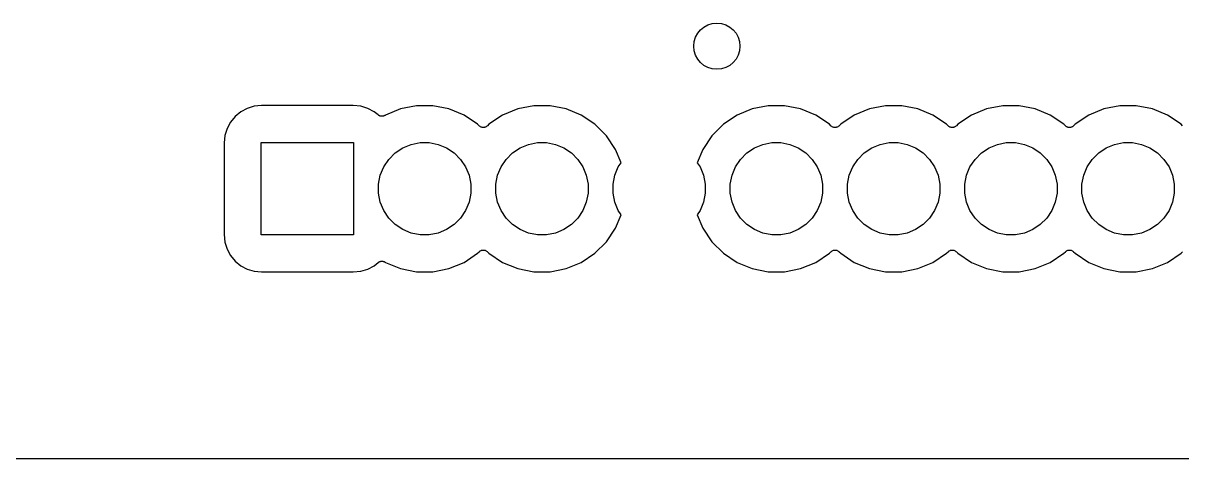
# Model space of a CAD drawing. Extents: x 3.33 to 7.3, y -2.56 to 0.24.
# Drawn here: x 5.327 to 6.316, y -2.56 to -2.189 of the extents above; entities that cross this region are included whole.
import ezdxf

# ---------------------------------------------------------------- set-up
doc = ezdxf.new("R2010")
doc.units = 0
doc.header["$MEASUREMENT"] = 0
doc.layers.add('BLACK', color=7, linetype='CONTINUOUS')

msp = doc.modelspace()

# ---------------------------------------------------------------- linework, layer by layer
at = {"layer": 'BLACK', "linetype": 'CONTINUOUS'}
for p, q in [((5.5182, -2.26131), (5.51273, -2.26424)), ((5.52414, -2.25951), (5.5182, -2.26131)), ((5.53056, -2.25888), (5.52414, -2.25951)), ((5.60881, -2.25888), (5.53056, -2.25888)), ((5.61523, -2.25951), (5.60881, -2.25888)), ((5.62117, -2.26131), (5.61523, -2.25951)), ((5.62664, -2.26424), (5.62117, -2.26131)), ((5.64901, -2.26178), (5.63612, -2.26712)), ((5.66271, -2.25906), (5.64901, -2.26178)), ((5.67666, -2.25906), (5.66271, -2.25906)), ((5.69036, -2.26178), (5.67666, -2.25906)), ((5.70325, -2.26712), (5.69036, -2.26178)), ((5.74901, -2.26178), (5.73612, -2.26712)), ((5.76271, -2.25906), (5.74901, -2.26178)), ((5.77666, -2.25906), (5.76271, -2.25906)), ((5.79036, -2.26178), (5.77666, -2.25906)), ((5.80325, -2.26712), (5.79036, -2.26178)), ((5.94901, -2.26178), (5.93612, -2.26712)), ((5.96271, -2.25906), (5.94901, -2.26178)), ((5.97666, -2.25906), (5.96271, -2.25906)), ((5.99036, -2.26178), (5.97666, -2.25906)), ((6.00325, -2.26712), (5.99036, -2.26178)), ((6.04901, -2.26178), (6.03612, -2.26712)), ((6.06271, -2.25906), (6.04901, -2.26178)), ((6.07666, -2.25906), (6.06271, -2.25906)), ((6.09036, -2.26178), (6.07666, -2.25906)), ((6.10325, -2.26712), (6.09036, -2.26178)), ((6.14901, -2.26178), (6.13612, -2.26712)), ((6.16271, -2.25906), (6.14901, -2.26178)), ((6.17666, -2.25906), (6.16271, -2.25906)), ((6.19036, -2.26178), (6.17666, -2.25906)), ((6.20325, -2.26712), (6.19036, -2.26178)), ((6.24901, -2.26178), (6.23612, -2.26712)), ((6.26271, -2.25906), (6.24901, -2.26178)), ((6.27666, -2.25906), (6.26271, -2.25906)), ((6.29036, -2.26178), (6.27666, -2.25906)), ((6.30325, -2.26712), (6.29036, -2.26178)), ((5.504, -2.27297), (5.50108, -2.27844)), ((5.50794, -2.26817), (5.504, -2.27297)), ((5.51273, -2.26424), (5.50794, -2.26817)), ((5.62996, -2.26696), (5.62664, -2.26424)), ((5.63015, -2.26709), (5.62996, -2.26696)), ((5.63032, -2.26723), (5.63015, -2.26709)), ((5.63055, -2.26736), (5.63032, -2.26723)), ((5.63077, -2.26751), (5.63055, -2.26736)), ((5.63098, -2.26759), (5.63077, -2.26751)), ((5.63118, -2.2677), (5.63098, -2.26759)), ((5.63143, -2.26778), (5.63118, -2.2677)), ((5.63167, -2.26788), (5.63143, -2.26778)), ((5.63189, -2.26793), (5.63167, -2.26788)), ((5.63211, -2.26799), (5.63189, -2.26793)), ((5.63237, -2.26802), (5.63211, -2.26799)), ((5.63263, -2.26807), (5.63237, -2.26802)), ((5.63286, -2.26808), (5.63263, -2.26807)), ((5.63308, -2.2681), (5.63286, -2.26808)), ((5.63334, -2.26808), (5.63308, -2.2681)), ((5.63361, -2.26808), (5.63334, -2.26808)), ((5.63383, -2.26803), (5.63361, -2.26808)), ((5.63405, -2.26802), (5.63383, -2.26803)), ((5.6343, -2.26794), (5.63405, -2.26802)), ((5.63457, -2.26789), (5.6343, -2.26794)), ((5.63477, -2.26781), (5.63457, -2.26789)), ((5.63499, -2.26774), (5.63477, -2.26781)), ((5.63522, -2.26762), (5.63499, -2.26774)), ((5.63547, -2.26752), (5.63522, -2.26762)), ((5.63566, -2.2674), (5.63547, -2.26752)), ((5.63585, -2.2673), (5.63566, -2.2674)), ((5.63591, -2.26726), (5.63585, -2.2673)), ((5.63612, -2.26712), (5.63591, -2.26726)), ((5.71486, -2.27488), (5.70325, -2.26712)), ((5.73612, -2.26712), (5.72451, -2.27488)), ((5.81486, -2.27488), (5.80325, -2.26712)), ((5.93612, -2.26712), (5.92451, -2.27488)), ((6.01486, -2.27488), (6.00325, -2.26712)), ((6.03612, -2.26712), (6.02451, -2.27488)), ((6.11486, -2.27488), (6.10325, -2.26712)), ((6.13612, -2.26712), (6.12451, -2.27488)), ((6.21486, -2.27488), (6.20325, -2.26712)), ((6.23612, -2.26712), (6.22451, -2.27488)), ((6.31486, -2.27488), (6.30325, -2.26712)), ((5.50108, -2.27844), (5.49927, -2.28438)), ((5.71615, -2.27617), (5.71486, -2.27488)), ((5.71651, -2.27646), (5.71615, -2.27617)), ((5.71687, -2.27677), (5.71651, -2.27646)), ((5.71689, -2.27677), (5.71687, -2.27677)), ((5.7169, -2.27679), (5.71689, -2.27677)), ((5.71732, -2.27701), (5.7169, -2.27679)), ((5.71773, -2.27723), (5.71732, -2.27701)), ((5.71775, -2.27724), (5.71773, -2.27723)), ((5.71776, -2.27725), (5.71775, -2.27724)), ((5.71821, -2.27738), (5.71776, -2.27725)), ((5.71866, -2.27752), (5.71821, -2.27738)), ((5.71868, -2.27753), (5.71866, -2.27752)), ((5.7187, -2.27753), (5.71868, -2.27753)), ((5.71917, -2.27758), (5.7187, -2.27753)), ((5.71963, -2.27763), (5.71917, -2.27758)), ((5.71965, -2.27763), (5.71963, -2.27763)), ((5.71967, -2.27763), (5.71965, -2.27763)), ((5.72013, -2.27759), (5.71967, -2.27763)), ((5.7206, -2.27754), (5.72013, -2.27759)), ((5.72062, -2.27754), (5.7206, -2.27754)), ((5.72064, -2.27754), (5.72062, -2.27754)), ((5.72109, -2.2774), (5.72064, -2.27754)), ((5.72154, -2.27727), (5.72109, -2.2774)), ((5.72156, -2.27726), (5.72154, -2.27727)), ((5.72157, -2.27726), (5.72156, -2.27726)), ((5.72199, -2.27704), (5.72157, -2.27726)), ((5.72241, -2.27682), (5.72199, -2.27704)), ((5.72242, -2.27681), (5.72241, -2.27682)), ((5.72244, -2.2768), (5.72242, -2.27681)), ((5.7228, -2.27651), (5.72244, -2.2768)), ((5.72317, -2.27621), (5.7228, -2.27651)), ((5.72319, -2.27619), (5.72317, -2.27621)), ((5.7232, -2.27619), (5.72319, -2.27619)), ((5.72322, -2.27617), (5.7232, -2.27619)), ((5.7232, -2.27619), (5.7232, -2.27619)), ((5.72451, -2.27488), (5.72322, -2.27617)), ((5.82473, -2.28475), (5.81486, -2.27488)), ((5.92451, -2.27488), (5.91464, -2.28475)), ((6.01615, -2.27617), (6.01486, -2.27488)), ((6.01651, -2.27646), (6.01615, -2.27617)), ((6.01687, -2.27677), (6.01651, -2.27646)), ((6.01689, -2.27677), (6.01687, -2.27677)), ((6.0169, -2.27679), (6.01689, -2.27677)), ((6.01732, -2.27701), (6.0169, -2.27679)), ((6.01773, -2.27723), (6.01732, -2.27701)), ((6.01775, -2.27724), (6.01773, -2.27723)), ((6.01776, -2.27725), (6.01775, -2.27724)), ((6.01821, -2.27738), (6.01776, -2.27725)), ((6.01866, -2.27752), (6.01821, -2.27738)), ((6.01868, -2.27753), (6.01866, -2.27752)), ((6.0187, -2.27753), (6.01868, -2.27753)), ((6.01917, -2.27758), (6.0187, -2.27753)), ((6.01963, -2.27763), (6.01917, -2.27758)), ((6.01965, -2.27763), (6.01963, -2.27763)), ((6.01967, -2.27763), (6.01965, -2.27763)), ((6.02013, -2.27759), (6.01967, -2.27763)), ((6.0206, -2.27754), (6.02013, -2.27759)), ((6.02062, -2.27754), (6.0206, -2.27754)), ((6.02064, -2.27754), (6.02062, -2.27754)), ((6.02109, -2.2774), (6.02064, -2.27754)), ((6.02154, -2.27727), (6.02109, -2.2774)), ((6.02156, -2.27726), (6.02154, -2.27727)), ((6.02157, -2.27726), (6.02156, -2.27726)), ((6.02199, -2.27704), (6.02157, -2.27726)), ((6.02241, -2.27682), (6.02199, -2.27704)), ((6.02242, -2.27681), (6.02241, -2.27682)), ((6.02244, -2.2768), (6.02242, -2.27681)), ((6.0228, -2.27651), (6.02244, -2.2768)), ((6.02317, -2.27621), (6.0228, -2.27651)), ((6.02319, -2.27619), (6.02317, -2.27621)), ((6.0232, -2.27619), (6.02319, -2.27619)), ((6.02322, -2.27617), (6.0232, -2.27619)), ((6.0232, -2.27619), (6.0232, -2.27619)), ((6.02451, -2.27488), (6.02322, -2.27617)), ((6.11615, -2.27617), (6.11486, -2.27488)), ((6.11651, -2.27646), (6.11615, -2.27617)), ((6.11687, -2.27677), (6.11651, -2.27646)), ((6.11689, -2.27677), (6.11687, -2.27677)), ((6.1169, -2.27679), (6.11689, -2.27677)), ((6.11732, -2.27701), (6.1169, -2.27679)), ((6.11773, -2.27723), (6.11732, -2.27701)), ((6.11775, -2.27724), (6.11773, -2.27723)), ((6.11776, -2.27725), (6.11775, -2.27724)), ((6.11821, -2.27738), (6.11776, -2.27725)), ((6.11866, -2.27752), (6.11821, -2.27738)), ((6.11868, -2.27753), (6.11866, -2.27752)), ((6.1187, -2.27753), (6.11868, -2.27753)), ((6.11917, -2.27758), (6.1187, -2.27753)), ((6.11963, -2.27763), (6.11917, -2.27758)), ((6.11965, -2.27763), (6.11963, -2.27763)), ((6.11967, -2.27763), (6.11965, -2.27763)), ((6.12013, -2.27759), (6.11967, -2.27763)), ((6.1206, -2.27754), (6.12013, -2.27759)), ((6.12062, -2.27754), (6.1206, -2.27754)), ((6.12064, -2.27754), (6.12062, -2.27754)), ((6.12109, -2.2774), (6.12064, -2.27754)), ((6.12154, -2.27727), (6.12109, -2.2774)), ((6.12156, -2.27726), (6.12154, -2.27727)), ((6.12157, -2.27726), (6.12156, -2.27726)), ((6.12199, -2.27704), (6.12157, -2.27726)), ((6.12241, -2.27682), (6.12199, -2.27704)), ((6.12242, -2.27681), (6.12241, -2.27682)), ((6.12244, -2.2768), (6.12242, -2.27681)), ((6.1228, -2.27651), (6.12244, -2.2768)), ((6.12317, -2.27621), (6.1228, -2.27651)), ((6.12319, -2.27619), (6.12317, -2.27621)), ((6.1232, -2.27619), (6.12319, -2.27619)), ((6.12322, -2.27617), (6.1232, -2.27619)), ((6.1232, -2.27619), (6.1232, -2.27619)), ((6.12451, -2.27488), (6.12322, -2.27617)), ((6.21615, -2.27617), (6.21486, -2.27488)), ((6.21651, -2.27646), (6.21615, -2.27617)), ((6.21687, -2.27677), (6.21651, -2.27646)), ((6.21689, -2.27677), (6.21687, -2.27677)), ((6.2169, -2.27679), (6.21689, -2.27677)), ((6.21732, -2.27701), (6.2169, -2.27679)), ((6.21773, -2.27723), (6.21732, -2.27701)), ((6.21775, -2.27724), (6.21773, -2.27723)), ((6.21776, -2.27725), (6.21775, -2.27724)), ((6.21821, -2.27738), (6.21776, -2.27725)), ((6.21866, -2.27752), (6.21821, -2.27738)), ((6.21868, -2.27753), (6.21866, -2.27752)), ((6.2187, -2.27753), (6.21868, -2.27753)), ((6.21917, -2.27758), (6.2187, -2.27753)), ((6.21963, -2.27763), (6.21917, -2.27758)), ((6.21965, -2.27763), (6.21963, -2.27763)), ((6.21967, -2.27763), (6.21965, -2.27763)), ((6.22013, -2.27759), (6.21967, -2.27763)), ((6.2206, -2.27754), (6.22013, -2.27759)), ((6.22062, -2.27754), (6.2206, -2.27754)), ((6.22064, -2.27754), (6.22062, -2.27754)), ((6.22109, -2.2774), (6.22064, -2.27754)), ((6.22154, -2.27727), (6.22109, -2.2774)), ((6.22156, -2.27726), (6.22154, -2.27727)), ((6.22157, -2.27726), (6.22156, -2.27726)), ((6.22199, -2.27704), (6.22157, -2.27726)), ((6.22241, -2.27682), (6.22199, -2.27704)), ((6.22242, -2.27681), (6.22241, -2.27682)), ((6.22244, -2.2768), (6.22242, -2.27681)), ((6.2228, -2.27651), (6.22244, -2.2768)), ((6.22317, -2.27621), (6.2228, -2.27651)), ((6.22319, -2.27619), (6.22317, -2.27621)), ((6.2232, -2.27619), (6.22319, -2.27619)), ((6.22322, -2.27617), (6.2232, -2.27619)), ((6.2232, -2.27619), (6.2232, -2.27619)), ((6.22451, -2.27488), (6.22322, -2.27617)), ((6.31615, -2.27617), (6.31486, -2.27488)), ((5.49927, -2.28438), (5.49864, -2.2908)), ((5.49864, -2.2908), (5.49864, -2.36905)), ((5.53031, -2.36929), (5.53031, -2.29055)), ((5.53031, -2.29055), (5.60906, -2.29055)), ((5.60906, -2.29055), (5.60906, -2.36929)), ((5.65104, -2.29503), (5.6582, -2.29206)), ((5.6582, -2.29206), (5.66581, -2.29055)), ((5.66581, -2.29055), (5.67356, -2.29055)), ((5.67356, -2.29055), (5.68117, -2.29206)), ((5.68117, -2.29206), (5.68833, -2.29503)), ((5.75104, -2.29503), (5.7582, -2.29206)), ((5.7582, -2.29206), (5.76581, -2.29055)), ((5.76581, -2.29055), (5.77356, -2.29055)), ((5.77356, -2.29055), (5.78117, -2.29206)), ((5.78117, -2.29206), (5.78833, -2.29503)), ((5.83249, -2.29635), (5.82473, -2.28475)), ((5.91464, -2.28475), (5.90688, -2.29635)), ((5.95104, -2.29503), (5.9582, -2.29206)), ((5.9582, -2.29206), (5.96581, -2.29055)), ((5.96581, -2.29055), (5.97356, -2.29055)), ((5.97356, -2.29055), (5.98117, -2.29206)), ((5.98117, -2.29206), (5.98833, -2.29503)), ((6.05104, -2.29503), (6.0582, -2.29206)), ((6.0582, -2.29206), (6.06581, -2.29055)), ((6.06581, -2.29055), (6.07356, -2.29055)), ((6.07356, -2.29055), (6.08117, -2.29206)), ((6.08117, -2.29206), (6.08833, -2.29503)), ((6.15104, -2.29503), (6.1582, -2.29206)), ((6.1582, -2.29206), (6.16581, -2.29055)), ((6.16581, -2.29055), (6.17356, -2.29055)), ((6.17356, -2.29055), (6.18117, -2.29206)), ((6.18117, -2.29206), (6.18833, -2.29503)), ((6.25104, -2.29503), (6.2582, -2.29206)), ((6.2582, -2.29206), (6.26581, -2.29055)), ((6.26581, -2.29055), (6.27356, -2.29055)), ((6.27356, -2.29055), (6.28117, -2.29206)), ((6.28117, -2.29206), (6.28833, -2.29503)), ((5.6391, -2.30482), (5.64459, -2.29934)), ((5.64459, -2.29934), (5.65104, -2.29503)), ((5.68833, -2.29503), (5.69478, -2.29934)), ((5.69478, -2.29934), (5.70027, -2.30482)), ((5.7391, -2.30482), (5.74459, -2.29934)), ((5.74459, -2.29934), (5.75104, -2.29503)), ((5.78833, -2.29503), (5.79478, -2.29934)), ((5.79478, -2.29934), (5.80027, -2.30482)), ((5.83718, -2.3077), (5.83249, -2.29635)), ((5.90688, -2.29635), (5.90219, -2.3077)), ((5.9391, -2.30482), (5.94459, -2.29934)), ((5.94459, -2.29934), (5.95104, -2.29503)), ((5.98833, -2.29503), (5.99478, -2.29934)), ((5.99478, -2.29934), (6.00027, -2.30482)), ((6.0391, -2.30482), (6.04459, -2.29934)), ((6.04459, -2.29934), (6.05104, -2.29503)), ((6.08833, -2.29503), (6.09478, -2.29934)), ((6.09478, -2.29934), (6.10027, -2.30482)), ((6.1391, -2.30482), (6.14459, -2.29934)), ((6.14459, -2.29934), (6.15104, -2.29503)), ((6.18833, -2.29503), (6.19478, -2.29934)), ((6.19478, -2.29934), (6.20027, -2.30482)), ((6.2391, -2.30482), (6.24459, -2.29934)), ((6.24459, -2.29934), (6.25104, -2.29503)), ((6.28833, -2.29503), (6.29478, -2.29934)), ((6.29478, -2.29934), (6.30027, -2.30482)), ((5.63183, -2.31844), (5.6348, -2.31127)), ((5.6348, -2.31127), (5.6391, -2.30482)), ((5.70027, -2.30482), (5.70457, -2.31127)), ((5.70457, -2.31127), (5.70754, -2.31844)), ((5.73183, -2.31844), (5.7348, -2.31127)), ((5.7348, -2.31127), (5.7391, -2.30482)), ((5.80027, -2.30482), (5.80457, -2.31127)), ((5.80457, -2.31127), (5.80754, -2.31844)), ((5.83183, -2.31844), (5.8348, -2.31127)), ((5.8348, -2.31127), (5.83718, -2.3077)), ((5.90219, -2.3077), (5.90457, -2.31127)), ((5.90457, -2.31127), (5.90754, -2.31844)), ((5.93183, -2.31844), (5.9348, -2.31127)), ((5.9348, -2.31127), (5.9391, -2.30482)), ((6.00027, -2.30482), (6.00457, -2.31127)), ((6.00457, -2.31127), (6.00754, -2.31844)), ((6.03183, -2.31844), (6.0348, -2.31127)), ((6.0348, -2.31127), (6.0391, -2.30482)), ((6.10027, -2.30482), (6.10457, -2.31127)), ((6.10457, -2.31127), (6.10754, -2.31844)), ((6.13183, -2.31844), (6.1348, -2.31127)), ((6.1348, -2.31127), (6.1391, -2.30482)), ((6.20027, -2.30482), (6.20457, -2.31127)), ((6.20457, -2.31127), (6.20754, -2.31844)), ((6.23183, -2.31844), (6.2348, -2.31127)), ((6.2348, -2.31127), (6.2391, -2.30482)), ((6.30027, -2.30482), (6.30457, -2.31127)), ((6.30457, -2.31127), (6.30754, -2.31844)), ((5.63031, -2.32604), (5.63183, -2.31844)), ((5.70754, -2.31844), (5.70906, -2.32604)), ((5.73031, -2.32604), (5.73183, -2.31844)), ((5.80754, -2.31844), (5.80906, -2.32604)), ((5.83031, -2.32604), (5.83183, -2.31844)), ((5.90754, -2.31844), (5.90906, -2.32604)), ((5.93031, -2.32604), (5.93183, -2.31844)), ((6.00754, -2.31844), (6.00906, -2.32604)), ((6.03031, -2.32604), (6.03183, -2.31844)), ((6.10754, -2.31844), (6.10906, -2.32604)), ((6.13031, -2.32604), (6.13183, -2.31844)), ((6.20754, -2.31844), (6.20906, -2.32604)), ((6.23031, -2.32604), (6.23183, -2.31844)), ((6.30754, -2.31844), (6.30906, -2.32604)), ((5.63031, -2.3338), (5.63031, -2.32604)), ((5.70906, -2.32604), (5.70906, -2.3338)), ((5.73031, -2.3338), (5.73031, -2.32604)), ((5.80906, -2.32604), (5.80906, -2.3338)), ((5.83031, -2.3338), (5.83031, -2.32604)), ((5.90906, -2.32604), (5.90906, -2.3338)), ((5.93031, -2.3338), (5.93031, -2.32604)), ((6.00906, -2.32604), (6.00906, -2.3338)), ((6.03031, -2.3338), (6.03031, -2.32604)), ((6.10906, -2.32604), (6.10906, -2.3338)), ((6.13031, -2.3338), (6.13031, -2.32604)), ((6.20906, -2.32604), (6.20906, -2.3338)), ((6.23031, -2.3338), (6.23031, -2.32604)), ((6.30906, -2.32604), (6.30906, -2.3338)), ((5.63183, -2.34141), (5.63031, -2.3338)), ((5.6348, -2.34857), (5.63183, -2.34141)), ((5.70754, -2.34141), (5.70457, -2.34857)), ((5.70906, -2.3338), (5.70754, -2.34141)), ((5.73183, -2.34141), (5.73031, -2.3338)), ((5.7348, -2.34857), (5.73183, -2.34141)), ((5.80754, -2.34141), (5.80457, -2.34857)), ((5.80906, -2.3338), (5.80754, -2.34141)), ((5.83183, -2.34141), (5.83031, -2.3338)), ((5.8348, -2.34857), (5.83183, -2.34141)), ((5.90754, -2.34141), (5.90457, -2.34857)), ((5.90906, -2.3338), (5.90754, -2.34141)), ((5.93183, -2.34141), (5.93031, -2.3338)), ((5.9348, -2.34857), (5.93183, -2.34141)), ((6.00754, -2.34141), (6.00457, -2.34857)), ((6.00906, -2.3338), (6.00754, -2.34141)), ((6.03183, -2.34141), (6.03031, -2.3338)), ((6.0348, -2.34857), (6.03183, -2.34141)), ((6.10754, -2.34141), (6.10457, -2.34857)), ((6.10906, -2.3338), (6.10754, -2.34141)), ((6.13183, -2.34141), (6.13031, -2.3338)), ((6.1348, -2.34857), (6.13183, -2.34141)), ((6.20754, -2.34141), (6.20457, -2.34857)), ((6.20906, -2.3338), (6.20754, -2.34141)), ((6.23183, -2.34141), (6.23031, -2.3338)), ((6.2348, -2.34857), (6.23183, -2.34141)), ((6.30754, -2.34141), (6.30457, -2.34857)), ((6.30906, -2.3338), (6.30754, -2.34141)), ((5.6391, -2.35502), (5.6348, -2.34857)), ((5.70457, -2.34857), (5.70027, -2.35502)), ((5.7391, -2.35502), (5.7348, -2.34857)), ((5.80457, -2.34857), (5.80027, -2.35502)), ((5.83249, -2.36349), (5.83718, -2.35215)), ((5.83718, -2.35215), (5.8348, -2.34857)), ((5.90457, -2.34857), (5.90219, -2.35215)), ((5.90219, -2.35215), (5.90688, -2.36349)), ((5.9391, -2.35502), (5.9348, -2.34857)), ((6.00457, -2.34857), (6.00027, -2.35502)), ((6.0391, -2.35502), (6.0348, -2.34857)), ((6.10457, -2.34857), (6.10027, -2.35502)), ((6.1391, -2.35502), (6.1348, -2.34857)), ((6.20457, -2.34857), (6.20027, -2.35502)), ((6.2391, -2.35502), (6.2348, -2.34857)), ((6.30457, -2.34857), (6.30027, -2.35502)), ((5.64459, -2.3605), (5.6391, -2.35502)), ((5.65104, -2.36481), (5.64459, -2.3605)), ((5.69478, -2.3605), (5.68833, -2.36481)), ((5.70027, -2.35502), (5.69478, -2.3605)), ((5.74459, -2.3605), (5.7391, -2.35502)), ((5.75104, -2.36481), (5.74459, -2.3605)), ((5.79478, -2.3605), (5.78833, -2.36481)), ((5.80027, -2.35502), (5.79478, -2.3605)), ((5.94459, -2.3605), (5.9391, -2.35502)), ((5.95104, -2.36481), (5.94459, -2.3605)), ((5.99478, -2.3605), (5.98833, -2.36481)), ((6.00027, -2.35502), (5.99478, -2.3605)), ((6.04459, -2.3605), (6.0391, -2.35502)), ((6.05104, -2.36481), (6.04459, -2.3605)), ((6.09478, -2.3605), (6.08833, -2.36481)), ((6.10027, -2.35502), (6.09478, -2.3605)), ((6.14459, -2.3605), (6.1391, -2.35502)), ((6.15104, -2.36481), (6.14459, -2.3605)), ((6.19478, -2.3605), (6.18833, -2.36481)), ((6.20027, -2.35502), (6.19478, -2.3605)), ((6.24459, -2.3605), (6.2391, -2.35502)), ((6.25104, -2.36481), (6.24459, -2.3605)), ((6.29478, -2.3605), (6.28833, -2.36481)), ((6.30027, -2.35502), (6.29478, -2.3605)), ((5.49864, -2.36905), (5.49927, -2.37547)), ((5.60906, -2.36929), (5.53031, -2.36929)), ((5.6582, -2.36778), (5.65104, -2.36481)), ((5.66581, -2.36929), (5.6582, -2.36778)), ((5.67356, -2.36929), (5.66581, -2.36929)), ((5.68117, -2.36778), (5.67356, -2.36929)), ((5.68833, -2.36481), (5.68117, -2.36778)), ((5.7582, -2.36778), (5.75104, -2.36481)), ((5.76581, -2.36929), (5.7582, -2.36778)), ((5.77356, -2.36929), (5.76581, -2.36929)), ((5.78117, -2.36778), (5.77356, -2.36929)), ((5.78833, -2.36481), (5.78117, -2.36778)), ((5.82473, -2.3751), (5.83249, -2.36349)), ((5.90688, -2.36349), (5.91464, -2.3751)), ((5.9582, -2.36778), (5.95104, -2.36481)), ((5.96581, -2.36929), (5.9582, -2.36778)), ((5.97356, -2.36929), (5.96581, -2.36929)), ((5.98117, -2.36778), (5.97356, -2.36929)), ((5.98833, -2.36481), (5.98117, -2.36778)), ((6.0582, -2.36778), (6.05104, -2.36481)), ((6.06581, -2.36929), (6.0582, -2.36778)), ((6.07356, -2.36929), (6.06581, -2.36929)), ((6.08117, -2.36778), (6.07356, -2.36929)), ((6.08833, -2.36481), (6.08117, -2.36778)), ((6.1582, -2.36778), (6.15104, -2.36481)), ((6.16581, -2.36929), (6.1582, -2.36778)), ((6.17356, -2.36929), (6.16581, -2.36929)), ((6.18117, -2.36778), (6.17356, -2.36929)), ((6.18833, -2.36481), (6.18117, -2.36778)), ((6.2582, -2.36778), (6.25104, -2.36481)), ((6.26581, -2.36929), (6.2582, -2.36778)), ((6.27356, -2.36929), (6.26581, -2.36929)), ((6.28117, -2.36778), (6.27356, -2.36929)), ((6.28833, -2.36481), (6.28117, -2.36778)), ((5.49927, -2.37547), (5.50108, -2.3814)), ((5.50108, -2.3814), (5.504, -2.38687)), ((5.81486, -2.38497), (5.82473, -2.3751)), ((5.91464, -2.3751), (5.92451, -2.38497)), ((5.504, -2.38687), (5.50794, -2.39167)), ((5.50794, -2.39167), (5.51273, -2.39561)), ((5.70325, -2.39272), (5.71486, -2.38497)), ((5.71486, -2.38497), (5.71615, -2.38368)), ((5.71615, -2.38368), (5.71617, -2.38365)), ((5.71617, -2.38365), (5.71617, -2.38365)), ((5.71617, -2.38365), (5.71618, -2.38365)), ((5.71618, -2.38365), (5.7162, -2.38363)), ((5.7162, -2.38363), (5.71657, -2.38333)), ((5.71657, -2.38333), (5.71693, -2.38304)), ((5.71693, -2.38304), (5.71695, -2.38303)), ((5.71695, -2.38303), (5.71696, -2.38302)), ((5.71696, -2.38302), (5.71738, -2.3828)), ((5.71738, -2.3828), (5.7178, -2.38258)), ((5.7178, -2.38258), (5.71781, -2.38258)), ((5.71781, -2.38258), (5.71783, -2.38257)), ((5.71783, -2.38257), (5.71828, -2.38244)), ((5.71828, -2.38244), (5.71873, -2.3823)), ((5.71873, -2.3823), (5.71875, -2.3823)), ((5.71875, -2.3823), (5.71877, -2.3823)), ((5.71877, -2.3823), (5.71924, -2.38226)), ((5.71924, -2.38226), (5.7197, -2.38221)), ((5.7197, -2.38221), (5.71972, -2.38221)), ((5.71972, -2.38221), (5.71974, -2.38221)), ((5.71974, -2.38221), (5.7202, -2.38226)), ((5.7202, -2.38226), (5.72067, -2.38231)), ((5.72067, -2.38231), (5.72069, -2.38232)), ((5.72069, -2.38232), (5.72071, -2.38232)), ((5.72071, -2.38232), (5.72116, -2.38246)), ((5.72116, -2.38246), (5.72161, -2.3826)), ((5.72161, -2.3826), (5.72162, -2.3826)), ((5.72162, -2.3826), (5.72164, -2.38261)), ((5.72164, -2.38261), (5.72205, -2.38284)), ((5.72205, -2.38284), (5.72247, -2.38306)), ((5.72247, -2.38306), (5.72248, -2.38307)), ((5.72248, -2.38307), (5.7225, -2.38308)), ((5.7225, -2.38308), (5.72286, -2.38338)), ((5.72286, -2.38338), (5.72322, -2.38368)), ((5.72322, -2.38368), (5.72451, -2.38497)), ((5.72451, -2.38497), (5.73612, -2.39272)), ((5.80325, -2.39272), (5.81486, -2.38497)), ((5.92451, -2.38497), (5.93612, -2.39272)), ((6.00325, -2.39272), (6.01486, -2.38497)), ((6.01486, -2.38497), (6.01615, -2.38368)), ((6.01615, -2.38368), (6.01617, -2.38365)), ((6.01617, -2.38365), (6.01617, -2.38365)), ((6.01617, -2.38365), (6.01618, -2.38365)), ((6.01618, -2.38365), (6.0162, -2.38363)), ((6.0162, -2.38363), (6.01657, -2.38333)), ((6.01657, -2.38333), (6.01693, -2.38304)), ((6.01693, -2.38304), (6.01695, -2.38303)), ((6.01695, -2.38303), (6.01696, -2.38302)), ((6.01696, -2.38302), (6.01738, -2.3828)), ((6.01738, -2.3828), (6.0178, -2.38258)), ((6.0178, -2.38258), (6.01781, -2.38258)), ((6.01781, -2.38258), (6.01783, -2.38257)), ((6.01783, -2.38257), (6.01828, -2.38244)), ((6.01828, -2.38244), (6.01873, -2.3823)), ((6.01873, -2.3823), (6.01875, -2.3823)), ((6.01875, -2.3823), (6.01877, -2.3823)), ((6.01877, -2.3823), (6.01924, -2.38226)), ((6.01924, -2.38226), (6.0197, -2.38221)), ((6.0197, -2.38221), (6.01972, -2.38221)), ((6.01972, -2.38221), (6.01974, -2.38221)), ((6.01974, -2.38221), (6.0202, -2.38226)), ((6.0202, -2.38226), (6.02067, -2.38231)), ((6.02067, -2.38231), (6.02069, -2.38232)), ((6.02069, -2.38232), (6.02071, -2.38232)), ((6.02071, -2.38232), (6.02116, -2.38246)), ((6.02116, -2.38246), (6.02161, -2.3826)), ((6.02161, -2.3826), (6.02162, -2.3826)), ((6.02162, -2.3826), (6.02164, -2.38261)), ((6.02164, -2.38261), (6.02205, -2.38284)), ((6.02205, -2.38284), (6.02247, -2.38306)), ((6.02247, -2.38306), (6.02248, -2.38307)), ((6.02248, -2.38307), (6.0225, -2.38308)), ((6.0225, -2.38308), (6.02286, -2.38338)), ((6.02286, -2.38338), (6.02322, -2.38368)), ((6.02322, -2.38368), (6.02451, -2.38497)), ((6.02451, -2.38497), (6.03612, -2.39272)), ((6.10325, -2.39272), (6.11486, -2.38497)), ((6.11486, -2.38497), (6.11615, -2.38368)), ((6.11615, -2.38368), (6.11617, -2.38365)), ((6.11617, -2.38365), (6.11617, -2.38365)), ((6.11617, -2.38365), (6.11618, -2.38365)), ((6.11618, -2.38365), (6.1162, -2.38363)), ((6.1162, -2.38363), (6.11657, -2.38333)), ((6.11657, -2.38333), (6.11693, -2.38304)), ((6.11693, -2.38304), (6.11695, -2.38303)), ((6.11695, -2.38303), (6.11696, -2.38302)), ((6.11696, -2.38302), (6.11738, -2.3828)), ((6.11738, -2.3828), (6.1178, -2.38258)), ((6.1178, -2.38258), (6.11781, -2.38258)), ((6.11781, -2.38258), (6.11783, -2.38257)), ((6.11783, -2.38257), (6.11828, -2.38244)), ((6.11828, -2.38244), (6.11873, -2.3823)), ((6.11873, -2.3823), (6.11875, -2.3823)), ((6.11875, -2.3823), (6.11877, -2.3823)), ((6.11877, -2.3823), (6.11924, -2.38226)), ((6.11924, -2.38226), (6.1197, -2.38221)), ((6.1197, -2.38221), (6.11972, -2.38221)), ((6.11972, -2.38221), (6.11974, -2.38221)), ((6.11974, -2.38221), (6.1202, -2.38226)), ((6.1202, -2.38226), (6.12067, -2.38231)), ((6.12067, -2.38231), (6.12069, -2.38232)), ((6.12069, -2.38232), (6.12071, -2.38232)), ((6.12071, -2.38232), (6.12116, -2.38246)), ((6.12116, -2.38246), (6.12161, -2.3826)), ((6.12161, -2.3826), (6.12162, -2.3826)), ((6.12162, -2.3826), (6.12164, -2.38261)), ((6.12164, -2.38261), (6.12205, -2.38284)), ((6.12205, -2.38284), (6.12247, -2.38306)), ((6.12247, -2.38306), (6.12248, -2.38307)), ((6.12248, -2.38307), (6.1225, -2.38308)), ((6.1225, -2.38308), (6.12286, -2.38338)), ((6.12286, -2.38338), (6.12322, -2.38368)), ((6.12322, -2.38368), (6.12451, -2.38497)), ((6.12451, -2.38497), (6.13612, -2.39272)), ((6.20325, -2.39272), (6.21486, -2.38497)), ((6.21486, -2.38497), (6.21615, -2.38368)), ((6.21615, -2.38368), (6.21617, -2.38365)), ((6.21617, -2.38365), (6.21617, -2.38365)), ((6.21617, -2.38365), (6.21618, -2.38365)), ((6.21618, -2.38365), (6.2162, -2.38363)), ((6.2162, -2.38363), (6.21657, -2.38333)), ((6.21657, -2.38333), (6.21693, -2.38304)), ((6.21693, -2.38304), (6.21695, -2.38303)), ((6.21695, -2.38303), (6.21696, -2.38302)), ((6.21696, -2.38302), (6.21738, -2.3828)), ((6.21738, -2.3828), (6.2178, -2.38258)), ((6.2178, -2.38258), (6.21781, -2.38258)), ((6.21781, -2.38258), (6.21783, -2.38257)), ((6.21783, -2.38257), (6.21828, -2.38244)), ((6.21828, -2.38244), (6.21873, -2.3823)), ((6.21873, -2.3823), (6.21875, -2.3823)), ((6.21875, -2.3823), (6.21877, -2.3823)), ((6.21877, -2.3823), (6.21924, -2.38226)), ((6.21924, -2.38226), (6.2197, -2.38221)), ((6.2197, -2.38221), (6.21972, -2.38221)), ((6.21972, -2.38221), (6.21974, -2.38221)), ((6.21974, -2.38221), (6.2202, -2.38226)), ((6.2202, -2.38226), (6.22067, -2.38231)), ((6.22067, -2.38231), (6.22069, -2.38232)), ((6.22069, -2.38232), (6.22071, -2.38232)), ((6.22071, -2.38232), (6.22116, -2.38246)), ((6.22116, -2.38246), (6.22161, -2.3826)), ((6.22161, -2.3826), (6.22162, -2.3826)), ((6.22162, -2.3826), (6.22164, -2.38261)), ((6.22164, -2.38261), (6.22205, -2.38284)), ((6.22205, -2.38284), (6.22247, -2.38306)), ((6.22247, -2.38306), (6.22248, -2.38307)), ((6.22248, -2.38307), (6.2225, -2.38308)), ((6.2225, -2.38308), (6.22286, -2.38338)), ((6.22286, -2.38338), (6.22322, -2.38368)), ((6.22322, -2.38368), (6.22451, -2.38497)), ((6.22451, -2.38497), (6.23612, -2.39272)), ((6.30325, -2.39272), (6.31486, -2.38497)), ((6.31486, -2.38497), (6.31615, -2.38368)), ((5.51273, -2.39561), (5.5182, -2.39853)), ((5.5182, -2.39853), (5.52414, -2.40033)), ((5.52414, -2.40033), (5.53056, -2.40096)), ((5.53056, -2.40096), (5.60881, -2.40096)), ((5.60881, -2.40096), (5.61523, -2.40033)), ((5.61523, -2.40033), (5.62117, -2.39853)), ((5.62117, -2.39853), (5.62664, -2.39561)), ((5.62664, -2.39561), (5.62996, -2.39288)), ((5.62996, -2.39288), (5.63002, -2.39283)), ((5.63002, -2.39283), (5.6302, -2.39271)), ((5.6302, -2.39271), (5.63038, -2.39257)), ((5.63038, -2.39257), (5.63061, -2.39245)), ((5.63061, -2.39245), (5.63084, -2.3923)), ((5.63084, -2.3923), (5.63104, -2.39222)), ((5.63104, -2.39222), (5.63124, -2.39211)), ((5.63124, -2.39211), (5.6315, -2.39204)), ((5.6315, -2.39204), (5.63174, -2.39194)), ((5.63174, -2.39194), (5.63196, -2.3919)), ((5.63196, -2.3919), (5.63218, -2.39184)), ((5.63218, -2.39184), (5.63244, -2.39181)), ((5.63244, -2.39181), (5.6327, -2.39176)), ((5.6327, -2.39176), (5.63292, -2.39176)), ((5.63292, -2.39176), (5.63315, -2.39174)), ((5.63315, -2.39174), (5.63341, -2.39177)), ((5.63341, -2.39177), (5.63368, -2.39177)), ((5.63368, -2.39177), (5.6339, -2.39182)), ((5.6339, -2.39182), (5.63412, -2.39184)), ((5.63412, -2.39184), (5.63437, -2.39192)), ((5.63437, -2.39192), (5.63463, -2.39197)), ((5.63463, -2.39197), (5.63484, -2.39206)), ((5.63484, -2.39206), (5.63505, -2.39212)), ((5.63505, -2.39212), (5.63529, -2.39225)), ((5.63529, -2.39225), (5.63553, -2.39235)), ((5.63553, -2.39235), (5.63572, -2.39248)), ((5.63572, -2.39248), (5.63591, -2.39259)), ((5.63591, -2.39259), (5.63612, -2.39272)), ((5.63612, -2.39272), (5.64901, -2.39806)), ((5.64901, -2.39806), (5.66271, -2.40079)), ((5.66271, -2.40079), (5.67666, -2.40079)), ((5.67666, -2.40079), (5.69036, -2.39806)), ((5.69036, -2.39806), (5.70325, -2.39272)), ((5.73612, -2.39272), (5.74901, -2.39806)), ((5.74901, -2.39806), (5.76271, -2.40079)), ((5.76271, -2.40079), (5.77666, -2.40079)), ((5.77666, -2.40079), (5.79036, -2.39806)), ((5.79036, -2.39806), (5.80325, -2.39272)), ((5.93612, -2.39272), (5.94901, -2.39806)), ((5.94901, -2.39806), (5.96271, -2.40079)), ((5.96271, -2.40079), (5.97666, -2.40079)), ((5.97666, -2.40079), (5.99036, -2.39806)), ((5.99036, -2.39806), (6.00325, -2.39272)), ((6.03612, -2.39272), (6.04901, -2.39806)), ((6.04901, -2.39806), (6.06271, -2.40079)), ((6.06271, -2.40079), (6.07666, -2.40079)), ((6.07666, -2.40079), (6.09036, -2.39806)), ((6.09036, -2.39806), (6.10325, -2.39272)), ((6.13612, -2.39272), (6.14901, -2.39806)), ((6.14901, -2.39806), (6.16271, -2.40079)), ((6.16271, -2.40079), (6.17666, -2.40079)), ((6.17666, -2.40079), (6.19036, -2.39806)), ((6.19036, -2.39806), (6.20325, -2.39272)), ((6.23612, -2.39272), (6.24901, -2.39806)), ((6.24901, -2.39806), (6.26271, -2.40079)), ((6.26271, -2.40079), (6.27666, -2.40079)), ((6.27666, -2.40079), (6.29036, -2.39806)), ((6.29036, -2.39806), (6.30325, -2.39272)), ((7.29638, -2.56043), (3.35548, -2.56043))]:
    msp.add_line(p, q, dxfattribs=at)
at = {"layer": 'BLACK'}
msp.add_circle((5.9189, -2.20827), 0.01969, dxfattribs=at)

doc.saveas('drawing.dxf')
